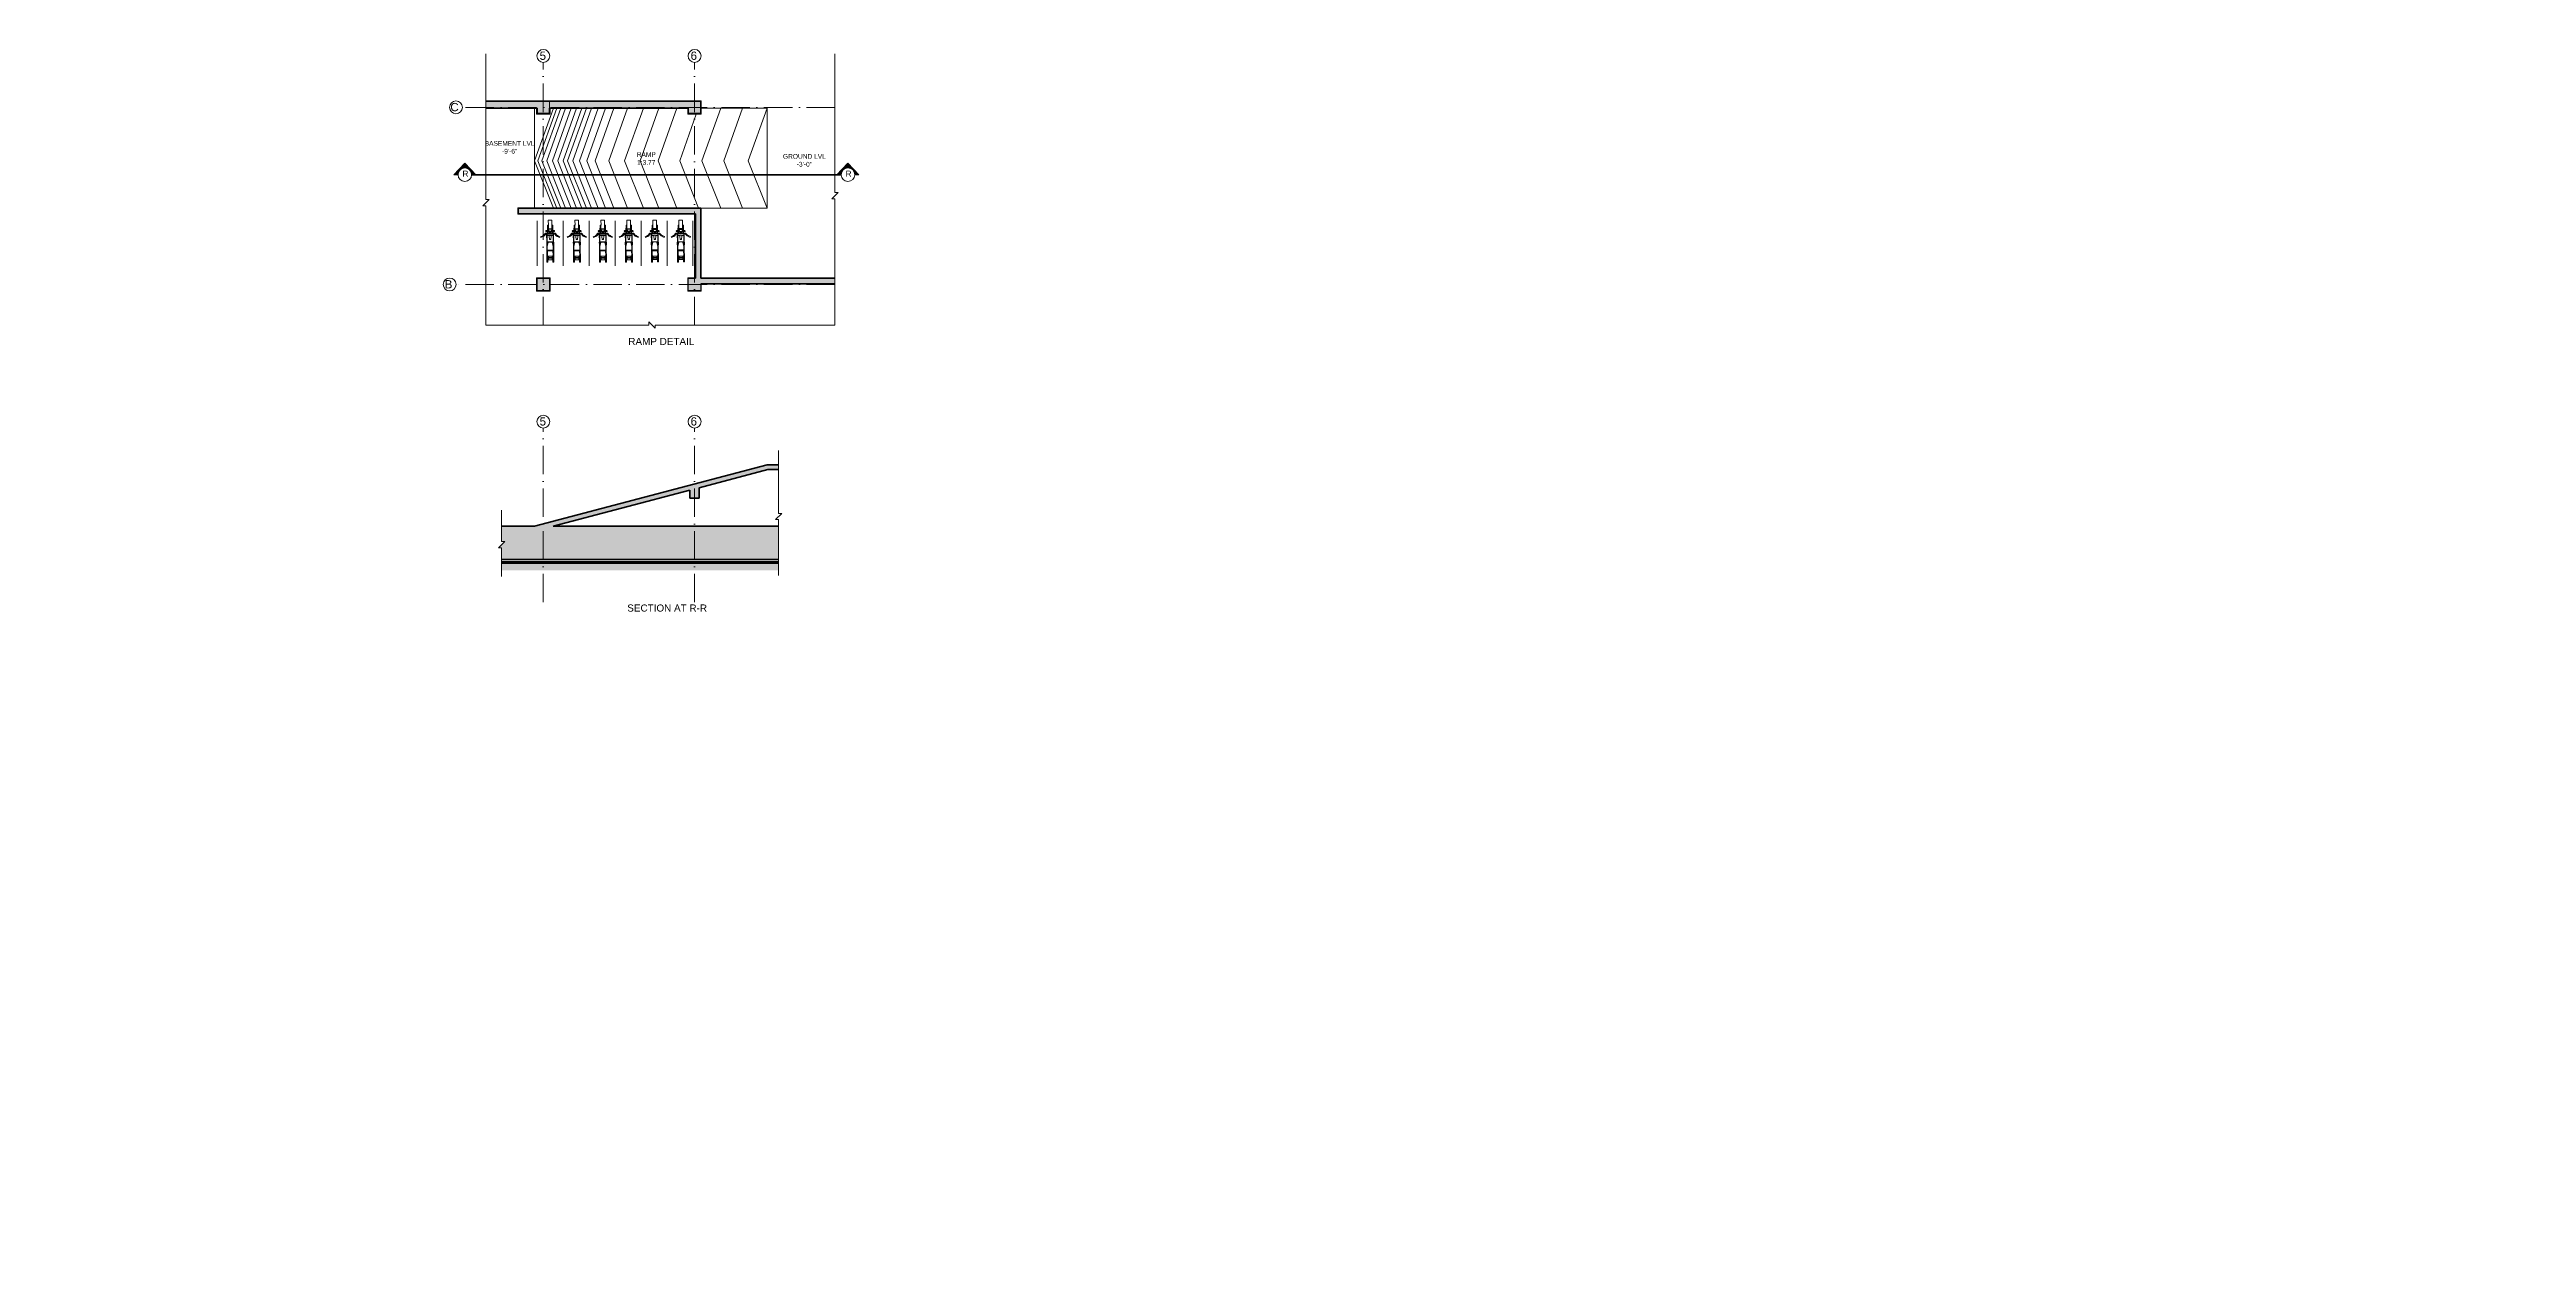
# Model space of a CAD drawing. Header units: inches. Extents: x 10755 to 33653, y -10992 to 10708.
# Drawn here: x 20806 to 23950, y 6093 to 7619 of the extents above; entities that cross this region are included whole.
import ezdxf

# ---------------------------------------------------------------- set-up
doc = ezdxf.new("R2010")
doc.units = ezdxf.units.IN
doc.header["$MEASUREMENT"] = 0
doc.linetypes.add('ACAD_ISO10W100', pattern=[18, 12, -3, 0, -3])
doc.linetypes.add('HIDDEN', pattern=[0.375, 0.25, -0.125])
for name, color, linetype, lineweight in [('beam in plan', 241, 'HIDDEN', 20), ('centerline', 9, 'ACAD_ISO10W100', 5), ('dim', 6, 'Continuous', 13), ('HACTH', 253, 'Continuous', 5), ('hatch', 33, 'Continuous', 5), ('hatch- rcc', 252, 'Continuous', 5), ('hatch1', 9, 'Continuous', 5), ('PLASTER', 50, 'Continuous', 9), ('Section line-1-8', 172, 'Continuous', 35), ('Section text-1-8', 6, 'Continuous', 18), ('txt', 7, 'Continuous', 15), ('VEHICLES', 34, 'Continuous', 5), ('wall', 1, 'Continuous', 35)]:
    doc.layers.add(name, color=color, linetype=linetype, lineweight=lineweight)
doc.layers.add('T-TEXT', color=230, linetype='Continuous')
doc.styles.add('arial', font='arial.ttf')
doc.styles.get("Standard").update_dxf_attribs({"font": 'arial.ttf'})
doc.styles.add('suren', font='times.ttf', dxfattribs={"height": 4})
doc.dimstyles.new('S8', dxfattribs={"dimscale": 8, "dimtxt": 1, "dimasz": 0.5, "dimexe": 0.5, "dimexo": 0.5, "dimgap": 0.25, "dimtad": 1, "dimzin": 3, "dimdsep": 46, "dimlunit": 4, "dimtxsty": 'Standard', "dimblk": 'ARCHTICK', "dimcen": 0, "dimclrd": 256, "dimclre": 256, "dimclrt": 6, "dimadec": 0, "dimazin": 0, "dimtfac": 0.5, "dimtix": 1, "dimtmove": 1, "dimatfit": 3, "dimfxl": 0.5, "dimfxlon": 1, "dimfrac": 1, "dimtolj": 1, "dimtzin": 0, "dimarcsym": 1})

# ---------------------------------------------------------------- blocks, each defined once
blk = doc.blocks.new('FADFEEEE')
at = {"layer": 'VEHICLES', "extrusion": (0.000699177, 0.000510352, 1)}
for p, q in [((6524.9, 701.3, 0), (6523.2, 696.7, 0)), ((6526.3, 701.1, 0), (6524.6, 696.7, 0)), ((6524.8, 701.9, 0), (6524.9, 702.2, 0)), ((6524.9, 701.7, 0), (6524.8, 701.9, 0)), ((6524.9, 706.4, 0), (6525.2, 706.4, 0)), ((6524.9, 706.4, 0), (6524.9, 702.2, 0)), ((6524.9, 702.2, 0), (6525.3, 704, 0)), ((6525, 701.3, 0), (6524.9, 701.7, 0)), ((6524.9, 701.7, 0), (6524.9, 701.3, 0)), ((6524.9, 701.3, 0), (6525, 701.3, 0)), ((6525, 701.2, 0), (6525.1, 701.3, 0)), ((6525, 701.2, 0), (6525, 701.3, 0)), ((6525.1, 701.3, 0), (6525.8, 704.6, 0)), ((6525.1, 701.3, 0), (6525.2, 701.2, 0)), ((6525.2, 706.4, 0), (6526.2, 706.4, 0)), ((6525.2, 701.2, 0), (6526.3, 701.1, 0)), ((6525.8, 704.6, 0), (6525.3, 704, 0)), ((6525.6, 701.3, 0), (6525.4, 702.8, 0)), ((6526.2, 706.4, 0), (6526.3, 701.1, 0))]:
    blk.add_line(p, q, dxfattribs=at)
at = {"layer": 'VEHICLES', "extrusion": (0.001007, -0.000112319, 0.999999)}
for p, q in [((6537.4, 701.1, 0), (6525.3, 695.3, 0)), ((6527.9, 695.5, 0), (6537.3, 700.1, 0)), ((6537.3, 700.1, 0), (6537.4, 700.1, 0)), ((6537.3, 700.1, 0), (6541.5, 691.3, 0)), ((6541.3, 703.1, 0), (6537.4, 701.2, 0)), ((6537.4, 701.2, 0), (6537.4, 701.1, 0)), ((6537.4, 701.1, 0), (6537.4, 700.1, 0)), ((6537.7, 700.3, 0), (6537.4, 700.1, 0)), ((6537.7, 700.3, 0), (6538.3, 699, 0)), ((6538.3, 699, 0), (6538.8, 699.4, 0)), ((6538.3, 699, 0), (6538.4, 698.9, 0)), ((6539, 699.2, 0), (6538.4, 698.9, 0)), ((6538.4, 698.9, 0), (6541.3, 692.9, 0)), ((6538.8, 699.4, 0), (6541.6, 701.6, 0)), ((6538.8, 700.3, 0), (6541.6, 701.6, 0)), ((6538.8, 700.3, 0), (6538.8, 700.6, 0)), ((6538.8, 699.5, 0), (6538.8, 700.3, 0)), ((6538.8, 699.4, 0), (6538.8, 699.5, 0)), ((6544.3, 703.5, 0), (6539, 699.2, 0)), ((6541.5, 703.1, 0), (6541.3, 703.1, 0)), ((6567, 715.7, -0.1), (6541.5, 703.1, 0)), ((6541.7, 703.1, 0), (6541.5, 703.1, 0)), ((6541.5, 703.1, 0), (6541.5, 703.1, 0)), ((6541.6, 701.6, 0), (6542.2, 702.1, 0)), ((6542.2, 702.1, 0), (6543.4, 703, 0)), ((6544.3, 703.5, 0), (6543.4, 703, 0)), ((6549.5, 706, -0.1), (6544.3, 703.5, 0)), ((6572.2, 705, -0.1), (6546.6, 692.8, -0.1)), ((6553.8, 697.3, -0.1), (6548.6, 694.7, -0.1)), ((6550.5, 706.5, -0.1), (6549.5, 706, -0.1)), ((6549.5, 706, -0.1), (6553.8, 697.3, -0.1)), ((6551, 706.3, -0.1), (6550.2, 705.9, -0.1)), ((6550.5, 706.5, -0.1), (6550.7, 706.2, -0.1)), ((6550.7, 706.2, -0.1), (6558, 710.1, -0.1)), ((6550.7, 706.2, -0.1), (6550.7, 706.2, -0.1)), ((6558, 710.1, -0.1), (6551, 706.3, -0.1)), ((6551, 706.3, -0.1), (6554.9, 698.2, -0.1)), ((6554.8, 697.7, -0.1), (6553.8, 697.3, -0.1)), ((6554.9, 698.2, -0.1), (6554.1, 697.8, -0.1)), ((6554.6, 698, -0.1), (6562.2, 701.4, -0.1)), ((6554.6, 698.1, -0.1), (6554.6, 698, -0.1)), ((6554.6, 698, -0.1), (6554.8, 697.7, -0.1)), ((6562.2, 701.4, -0.1), (6554.9, 698.2, -0.1)), ((6558.7, 709.8, -0.1), (6558, 710.1, -0.1)), ((6558.7, 709.8, -0.1), (6567.8, 714.1, -0.1)), ((6559.2, 709.7, -0.1), (6558.7, 709.8, -0.1)), ((6559.2, 709.7, -0.1), (6559.6, 708.9, -0.1)), ((6561.7, 709.9, -0.1), (6559.6, 708.9, -0.1)), ((6559.6, 708.9, -0.1), (6562.3, 703.4, -0.1)), ((6561.2, 711, -0.1), (6561.7, 711.2, -0.1)), ((6561.5, 711.1, -0.1), (6561.2, 711, -0.1)), ((6561.7, 709.9, -0.1), (6561.2, 711, -0.1)), ((6562, 711.4, -0.1), (6561.5, 711.1, -0.1)), ((6561.7, 711.2, -0.1), (6562, 711.4, -0.1)), ((6564.3, 704.4, -0.1), (6561.7, 709.9, -0.1)), ((6562.5, 710.3, -0.1), (6562, 711.4, -0.1)), ((6562.9, 709.6, -0.1), (6562.2, 711.1, -0.1)), ((6562.2, 701.4, -0.1), (6562.4, 702.1, -0.1)), ((6564.3, 704.4, -0.1), (6562.3, 703.4, -0.1)), ((6562.3, 703.4, -0.1), (6562.6, 702.6, -0.1)), ((6562.4, 702.1, -0.1), (6564.9, 703.3, -0.1)), ((6562.4, 702.1, -0.1), (6562.6, 702.6, -0.1)), ((6562.5, 710.3, -0.1), (6564.8, 711.4, -0.1)), ((6565.2, 704.8, -0.1), (6562.5, 710.3, -0.1)), ((6563.4, 708.6, -0.1), (6564.4, 706.5, -0.1)), ((6564.9, 703.3, -0.1), (6564.3, 704.4, -0.1)), ((6567.4, 705.9, -0.1), (6564.8, 711.4, -0.1)), ((6565.6, 704.1, -0.1), (6564.9, 705.6, -0.1)), ((6564.9, 703.2, -0.1), (6564.9, 703.3, -0.1)), ((6565.2, 703.3, -0.1), (6564.9, 703.2, -0.1)), ((6565.2, 704.8, -0.1), (6567.4, 705.9, -0.1)), ((6565.7, 703.7, -0.1), (6565.2, 704.8, -0.1)), ((6565.8, 703.6, -0.1), (6565.2, 703.3, -0.1)), ((6565.7, 703.7, -0.1), (6571.4, 706.5, -0.1)), ((6565.8, 703.6, -0.1), (6565.7, 703.7, -0.1)), ((6567, 715.7, -0.1), (6567.8, 714.1, -0.1)), ((6572.2, 705, -0.1), (6571.4, 706.5, -0.1)), ((6513.5, 686.3, 0), (6506, 682.7, 0)), ((6506.3, 682.2, 0), (6506, 682.7, 0)), ((6506.1, 682.1, 0), (6506.3, 682.2, 0)), ((6506.1, 682.1, 0), (6508.1, 678, 0)), ((6508.3, 678.1, 0), (6506.3, 682.2, 0)), ((6508.3, 678.1, 0), (6508.1, 678, 0)), ((6508.5, 677.6, 0), (6508.3, 678.1, 0)), ((6508.5, 677.6, 0), (6516, 681.2, 0)), ((6512.7, 687.7, 0), (6521.2, 692, 0)), ((6512.7, 687.7, 0), (6512.9, 687.1, 0)), ((6512.9, 687.1, 0), (6513.1, 687.2, 0)), ((6513.1, 687.2, 0), (6514, 687.6, 0)), ((6513.1, 687.2, 0), (6513.6, 687.5, 0)), ((6513.5, 686.3, 0), (6513.1, 687.2, 0)), ((6514.4, 686.8, 0), (6513.5, 686.3, 0)), ((6514, 687.6, 0), (6521.6, 691.2, 0)), ((6514.4, 686.8, 0), (6514, 687.6, 0)), ((6521.9, 690.4, 0), (6514.4, 686.8, 0)), ((6516.9, 681.6, 0), (6516, 681.2, 0)), ((6516.5, 680.2, 0), (6516, 681.2, 0)), ((6516.3, 680.2, 0), (6516.5, 680.2, 0)), ((6516.3, 680.2, 0), (6516.6, 679.6, 0)), ((6516.5, 680.2, 0), (6517.3, 680.6, 0)), ((6516.6, 679.6, 0), (6525.2, 683.6, 0)), ((6524.4, 685.3, 0), (6516.9, 681.6, 0)), ((6517.3, 680.6, 0), (6516.9, 681.6, 0)), ((6517.3, 680.6, 0), (6524.8, 684.4, 0)), ((6518.6, 688.8, 0), (6520.1, 689.5, 0)), ((6521, 683.6, 0), (6518.6, 688.8, 0)), ((6519.6, 693.9, 0), (6520.1, 694.2, 0)), ((6520.5, 691.9, 0), (6519.6, 693.9, 0)), ((6520, 694.4, 0), (6520.5, 694.7, 0)), ((6520.3, 694.6, 0), (6520, 694.4, 0)), ((6520.1, 694.2, 0), (6520, 694.4, 0)), ((6520.1, 694.2, 0), (6520.2, 694.2, 0)), ((6520.1, 689.5, 0), (6522.2, 689.9, 0)), ((6520.1, 689.5, 0), (6522.6, 684.4, 0)), ((6520.2, 694.2, 0), (6521.1, 694.4, 0)), ((6520.2, 694.2, 0), (6521.1, 692.2, 0)), ((6520.9, 694.8, 0), (6520.3, 694.6, 0)), ((6520.5, 694.7, 0), (6520.9, 694.8, 0)), ((6520.5, 691.9, 0), (6521.1, 692.2, 0)), ((6521.1, 694.4, 0), (6520.9, 694.8, 0)), ((6521, 683.6, 0), (6522.6, 684.4, 0)), ((6521.1, 694.4, 0), (6521.4, 694.4, 0)), ((6521.1, 692.2, 0), (6521.8, 692.8, 0)), ((6521.1, 692.2, 0), (6521.1, 692.2, 0)), ((6521.2, 692, 0), (6521.1, 692.2, 0)), ((6521.2, 692, 0), (6522, 692.4, 0)), ((6521.4, 694.4, 0), (6522, 693, 0)), ((6521.6, 691.2, 0), (6522.4, 691.6, 0)), ((6521.9, 690.4, 0), (6521.6, 691.2, 0)), ((6521.8, 692.8, 0), (6522, 693, 0)), ((6522, 692.4, 0), (6521.8, 692.8, 0)), ((6522.2, 689.9, 0), (6521.9, 690.4, 0)), ((6522, 692.4, 0), (6522.2, 692.5, 0)), ((6523.5, 693.1, 0), (6522.2, 692.5, 0)), ((6522.2, 692.5, 0), (6522.6, 691.7, 0)), ((6522.2, 689.9, 0), (6523.2, 690.1, 0)), ((6522.4, 691.6, 0), (6522.6, 691.7, 0)), ((6523.2, 690.1, 0), (6522.4, 691.6, 0)), ((6522.6, 691.7, 0), (6523.9, 692.3, 0)), ((6522.6, 684.4, 0), (6524.2, 685.8, 0)), ((6524.5, 693.9, 0), (6523.2, 696.8, 0)), ((6523.2, 696.8, 0), (6523.5, 696.7, 0)), ((6523.2, 690.1, 0), (6524.9, 686.5, 0)), ((6523.2, 690.1, 0), (6523.2, 690.1, 0)), ((6523.5, 696.7, 0), (6524.6, 696.7, 0)), ((6523.9, 692.3, 0), (6523.5, 693.1, 0)), ((6525.9, 691, 0), (6523.5, 689.8, 0)), ((6523.5, 689.8, 0), (6524.4, 690.2, 0)), ((6524.9, 686.9, 0), (6523.5, 689.8, 0)), ((6524.2, 685.8, 0), (6524.9, 686.4, 0)), ((6524.4, 685.3, 0), (6524.2, 685.8, 0)), ((6524.4, 690.2, 0), (6526, 691, 0)), ((6525.8, 687.3, 0), (6524.4, 690.2, 0)), ((6524.8, 684.4, 0), (6524.4, 685.3, 0)), ((6526, 691, 0), (6524.5, 693.9, 0)), ((6524.5, 693.9, 0), (6525.9, 691, 0)), ((6524.5, 693.9, 0), (6524.5, 693.9, 0)), ((6525.3, 695.3, 0), (6524.6, 696.7, 0)), ((6524.7, 683.3, 0), (6525.2, 683.5, 0)), ((6525.7, 681.3, 0), (6524.7, 683.3, 0)), ((6524.8, 684.4, 0), (6525.7, 684.8, 0)), ((6524.9, 686.9, 0), (6525.8, 687.3, 0)), ((6524.9, 686.4, 0), (6524.9, 686.5, 0)), ((6525.7, 684.8, 0), (6524.9, 686.4, 0)), ((6525.2, 683.6, 0), (6526.1, 684, 0)), ((6525.2, 683.5, 0), (6525.3, 683.6, 0)), ((6525.2, 683.5, 0), (6525.2, 683.6, 0)), ((6525.7, 694.5, 0), (6525.3, 695.3, 0)), ((6525.3, 683.6, 0), (6526.2, 683.7, 0)), ((6525.3, 683.6, 0), (6526.3, 681.6, 0)), ((6525.7, 694.5, 0), (6527.9, 695.5, 0)), ((6530, 685.7, 0), (6525.7, 694.5, 0)), ((6525.7, 684.8, 0), (6525.9, 685, 0)), ((6525.7, 681.3, 0), (6526.2, 681.5, 0)), ((6525.8, 687.3, 0), (6527.3, 688.1, 0)), ((6525.9, 691, 0), (6525.9, 691, 0)), ((6527.1, 685.6, 0), (6525.9, 685, 0)), ((6525.9, 685, 0), (6526.3, 684.1, 0)), ((6526, 691, 0), (6526, 691, 0)), ((6526.5, 689.8, 0), (6526, 691, 0)), ((6526.5, 689.8, 0), (6526.1, 689.6, 0)), ((6526.1, 689.6, 0), (6526.4, 689, 0)), ((6526.1, 684, 0), (6526.3, 684.1, 0)), ((6526.2, 683.7, 0), (6526.1, 684, 0)), ((6526.2, 683.7, 0), (6526.5, 683.8, 0)), ((6526.2, 681.5, 0), (6526.3, 681.6, 0)), ((6526.4, 681.1, 0), (6526.2, 681.5, 0)), ((6526.3, 684.1, 0), (6527.6, 684.7, 0)), ((6526.3, 681.6, 0), (6527, 682.2, 0)), ((6526.4, 689, 0), (6526.8, 689.2, 0)), ((6526.7, 681.3, 0), (6526.4, 681.1, 0)), ((6526.8, 689.2, 0), (6526.5, 689.8, 0)), ((6526.5, 683.8, 0), (6527.2, 682.4, 0)), ((6527.3, 681.5, 0), (6526.7, 681.3, 0)), ((6527.4, 688.1, 0), (6526.8, 689.2, 0)), ((6527, 682.2, 0), (6527.2, 682.4, 0)), ((6527.3, 681.5, 0), (6527, 682.2, 0)), ((6527.6, 684.7, 0), (6527.1, 685.6, 0)), ((6527.3, 688.1, 0), (6527.4, 688.1, 0)), ((6527.3, 688.1, 0), (6528.7, 685.1, 0)), ((6528.8, 685.1, 0), (6527.4, 688.1, 0)), ((6527.9, 695.5, 0), (6529.4, 692.4, 0)), ((6528.7, 685.1, 0), (6528.8, 685.1, 0)), ((6530.2, 682.3, 0), (6528.8, 685.1, 0)), ((6530.5, 693.3, 0), (6529.7, 692.4, 0)), ((6529.7, 692.4, 0), (6529.8, 691.1, 0)), ((6529.8, 691.1, 0), (6530.8, 690.1, 0)), ((6530, 693, 0), (6530.5, 693.3, 0)), ((6532.2, 686.8, 0), (6530, 685.7, 0)), ((6530.4, 684.9, 0), (6530, 685.7, 0)), ((6530.2, 682.3, 0), (6530.3, 682.6, 0)), ((6534.9, 680.9, 0), (6530.2, 682.3, 0)), ((6530.3, 682.6, 0), (6531, 683.5, 0)), ((6542.4, 690.8, 0), (6530.4, 684.9, 0)), ((6531, 683.5, 0), (6530.4, 684.9, 0)), ((6530.5, 693.3, 0), (6535.6, 694.9, 0)), ((6530.7, 689.8, 0), (6532.2, 686.8, 0)), ((6530.8, 690.1, 0), (6532, 690.2, 0)), ((6535.5, 682.1, 0), (6531, 683.5, 0)), ((6531.5, 689.8, 0), (6532, 690.2, 0)), ((6536.6, 693, 0), (6532, 690.2, 0)), ((6533.6, 687.5, 0), (6532.2, 686.8, 0)), ((6533.6, 687.5, 0), (6541.5, 691.3, 0)), ((6534.8, 681.1, 0), (6534.9, 681.1, 0)), ((6534.8, 681.1, 0), (6534.9, 681, 0)), ((6534.9, 681.1, 0), (6535, 681.2, 0)), ((6534.9, 681.1, 0), (6538, 679.6, 0)), ((6534.9, 681, 0), (6535.2, 680.6, 0)), ((6534.9, 680.9, 0), (6534.9, 681, 0)), ((6535.2, 680.6, 0), (6534.9, 680.9, 0)), ((6535, 681.2, 0), (6535.5, 682.1, 0)), ((6535.2, 680.6, 0), (6535.3, 680.5, 0)), ((6535.3, 681.5, 0), (6536.3, 680.4, 0)), ((6535.3, 680.5, 0), (6535.5, 680.4, 0)), ((6539.7, 678.9, 0), (6535.5, 682.1, 0)), ((6535.5, 680.4, 0), (6537.2, 679.6, 0)), ((6538.8, 677.8, 0), (6535.5, 680.4, 0)), ((6535.6, 694.9, 0), (6536.6, 693, 0)), ((6538, 679.6, 0), (6537.2, 679.6, 0)), ((6538.8, 677.8, 0), (6539.1, 678, 0)), ((6539.1, 678, 0), (6539.7, 678.9, 0)), ((6541.9, 693.2, 0), (6541.3, 692.9, 0)), ((6541.3, 692.8, 0), (6542, 693, 0)), ((6541.3, 692.9, 0), (6541.3, 692.8, 0)), ((6541.3, 692.8, 0), (6541.9, 691.5, 0)), ((6541.5, 691.3, 0), (6541.7, 691.4, 0)), ((6541.9, 691.5, 0), (6541.7, 691.4, 0)), ((6542.4, 690.8, 0), (6541.7, 691.4, 0)), ((6548.6, 694.7, -0.1), (6541.9, 693.2, 0)), ((6542, 693, 0), (6542.9, 693.2, 0)), ((6542, 693, 0), (6542, 692.9, 0)), ((6542, 692.9, 0), (6542.1, 692.8, 0)), ((6542.9, 693.2, 0), (6542.1, 692.8, 0)), ((6542.1, 692.8, 0), (6542.6, 692.4, 0)), ((6542.5, 690.7, 0), (6542.4, 690.8, 0)), ((6546.4, 692.6, -0.1), (6542.5, 690.7, 0)), ((6542.6, 692.4, 0), (6545.5, 693.8, -0.1)), ((6542.6, 692.4, 0), (6542.9, 692.2, 0)), ((6542.9, 693.2, 0), (6545.5, 693.8, -0.1)), ((6542.9, 693.2, 0), (6542.9, 693.2, 0)), ((6545.5, 693.8, -0.1), (6546.1, 693.9, -0.1)), ((6546.1, 693.9, -0.1), (6547.6, 694.3, -0.1)), ((6546.6, 692.8, -0.1), (6546.4, 692.6, -0.1)), ((6546.7, 692.9, -0.1), (6546.6, 692.8, -0.1)), ((6546.6, 692.8, -0.1), (6546.6, 692.8, -0.1)), ((6548.6, 694.7, -0.1), (6547.6, 694.3, -0.1))]:
    blk.add_line(p, q, dxfattribs=at)
blk = doc.blocks.new('A$C5670227E')
at = {"layer": 'hatch- rcc'}
h = blk.add_hatch(dxfattribs=at)
h.set_pattern_fill('AR-CONC', color=256, style=0)
h.set_pattern_definition([(50, (-28043.7283, -6403.9473), (7.1726018, -0.6275213), [0.75, -8.25]), (355, (-28043.728, -6403.947), (-1.3875133, 7.5219213), [0.6, -6.6]), (100.451444, (-28043.1306, -6403.9996), (5.7850885, 6.8943999), [0.637402, -7.0114211]), (46.1842, (-28043.728, -6401.947), (10.6724133, -1.6551928), [1.125, -12.375]), (96.635635, (-28042.839, -6402.085), (9.3466195, 9.741186), [0.9561034, -10.5171376]), (351.184164, (-28043.728, -6401.947), (9.3466195, 9.741186), [0.9, -9.9]), (21, (-28042.7283, -6402.4473), (5.9690705, -4.0261889), [0.75, -8.25]), (326, (-28042.728, -6402.447), (2.4331533, 7.2515005), [0.6, -6.6]), (71.451445, (-28042.231, -6402.783), (8.4022238, 3.2253115), [0.6374019, -7.0114211]), (37.5, (-28043.7283, -6403.9473), (0.12159855, 3.32893854), [0, -6.52, 0, -6.7, 0, -6.625]), (7.5, (-28043.7283, -6403.9473), (2.63069537, 3.9441171), [0, -3.82, 0, -6.37, 0, -2.525]), (327.5, (-28045.9583, -6403.9473), (5.33822436, -0.22554872), [0, -2.5, 0, -7.8, 0, -10.35]), (317.5, (-28046.9583, -6403.9473), (5.8318617, 1.0010498), [0, -3.25, 0, -5.18, 0, -7.35])])
h.paths.add_polyline_path([(135.1, 663.4), (311.1, 663.4), (311.1, 656.4), (327.1, 656.4), (327.1, 672.4), (54.2, 672.4), (54.2, 663.4), (119.1, 663.4), (119.1, 656.4), (135.1, 656.4)])
h.paths.add_polyline_path([(497.3, 447.4), (327.1, 447.4), (327.1, 536.4), (95.1, 536.4), (95.1, 529.4), (320.1, 529.4), (320.1, 447.4), (311.1, 447.4), (311.1, 431.4), (327.1, 431.4), (327.1, 440.4), (497.3, 440.4)])
h.paths.add_polyline_path([(135.1, 447.4), (119.1, 447.4), (119.1, 431.4), (135.1, 431.4)], flags=17)
h = blk.add_hatch(dxfattribs=at)
h.set_pattern_fill('AR-CONC', color=256, style=0)
h.set_pattern_definition([(50, (-28043.7283, -6031.5933), (7.1726018, -0.6275213), [0.75, -8.25]), (355, (-28043.728, -6031.593), (-1.3875133, 7.5219213), [0.6, -6.6]), (100.451444, (-28043.1306, -6031.6456), (5.7850885, 6.8943999), [0.637402, -7.0114211]), (46.1842, (-28043.728, -6029.593), (10.6724133, -1.6551928), [1.125, -12.375]), (96.635635, (-28042.839, -6029.731), (9.3466195, 9.741186), [0.9561034, -10.5171376]), (351.184164, (-28043.728, -6029.593), (9.3466195, 9.741186), [0.9, -9.9]), (21, (-28042.7283, -6030.0933), (5.9690705, -4.0261889), [0.75, -8.25]), (326, (-28042.728, -6030.093), (2.4331533, 7.2515005), [0.6, -6.6]), (71.451445, (-28042.231, -6030.429), (8.4022238, 3.2253115), [0.6374019, -7.0114211]), (37.5, (-28043.7283, -6031.5933), (0.12159855, 3.32893854), [0, -6.52, 0, -6.7, 0, -6.625]), (7.5, (-28043.7283, -6031.5933), (2.63069537, 3.9441171), [0, -3.82, 0, -6.37, 0, -2.525]), (327.5, (-28045.9583, -6031.5933), (5.33822436, -0.22554872), [0, -2.5, 0, -7.8, 0, -10.35]), (317.5, (-28046.9583, -6031.5933), (5.8318617, 1.0010498), [0, -3.25, 0, -5.18, 0, -7.35])])
h.paths.add_polyline_path([(425.7, 90.5), (425.7, 132.5), (139.6, 132.5), (313.1, 178.4), (313.1, 168.2), (325.1, 168.2), (325.1, 181.5), (411.9, 204.5), (425.7, 204.5), (425.7, 210.5), (411.1, 210.5), (116.1, 132.5), (74.1, 132.5), (74.1, 113.2), (78.1, 113.2), (70.1, 105.2), (74.1, 105.2), (74.1, 90.5)])
h = blk.add_hatch(dxfattribs=at)
h.set_pattern_fill('EARTH', color=256, scale=15)
h.set_pattern_definition([(0, (-28043.7283, -6031.5933), (3.75, 3.75), [3.75, -3.75]), (0, (-28043.7283, -6030.187), (3.75, 3.75), [3.75, -3.75]), (0, (-28043.7283, -6028.781), (3.75, 3.75), [3.75, -3.75]), (90, (-28043.2596, -6028.312), (-3.75, 3.75), [3.75, -3.75]), (90, (-28041.8533, -6028.312), (-3.75, 3.75), [3.75, -3.75]), (90, (-28040.447, -6028.312), (-3.75, 3.75), [3.75, -3.75])])
h.paths.add_polyline_path([(74.1, 85.5), (425.7, 85.5), (425.7, 76.4), (74.1, 76.4)])
at = {"layer": 'Section text-1-8'}
for points in [[(13.4, 578.9), (18.9, 578.9, -0.414214), (27.5, 587.5, -0.414214), (36.1, 578.9), (41.3, 578.9), (27.5, 593.6)], [(499.7, 578.9), (505.2, 578.9, -0.414214), (513.8, 587.5, -0.414214), (522.4, 578.9), (527.6, 578.9), (513.8, 593.6)]]:
    blk.add_hatch(color=256, dxfattribs=at).paths.add_polyline_path(points)
at = {"layer": 'centerline', "ltscale": 3}
for p, q in [((127.1, 388), (127.1, 721.5)), ((319.1, 388), (319.1, 721.5)), ((497.3, 664.4), (24.4, 664.4)), ((497.3, 439.4), (16.4, 439.4)), ((127.1, 36.2), (127.1, 257.2)), ((319.1, 36.2), (319.1, 257.2))]:
    blk.add_line(p, q, dxfattribs=at)
at = {"layer": 'centerline', "linetype": 'Continuous'}
for centre in [(127.1, 729.7), (319.1, 729.7), (16.2, 664.4), (8.2, 439.5), (127.1, 265.4), (319.1, 265.4)]:
    blk.add_circle(centre, 8.18, dxfattribs=at)
at = {"layer": 'Defpoints'}
for points in [[(311.1, 663.4), (311.1, 656.4), (327.1, 656.4)], [(327.1, 440.4), (327.1, 431.4), (311.1, 431.4), (311.1, 447.4), (320.1, 447.4)]]:
    blk.add_lwpolyline(points, dxfattribs=at)
blk.add_lwpolyline([(119.1, 431.4), (119.1, 447.4), (135.1, 447.4), (135.1, 431.4)], close=True, dxfattribs=at)
at = {"layer": 'HACTH'}
blk.add_line((135.1, 656.4), (135.1, 672.4), dxfattribs=at)
at = {"layer": 'hatch'}
for points in [[(54.2, 388), (54.2, 539.5), (50.2, 539.5), (58.2, 547.5), (54.2, 547.5), (54.2, 732.3)], [(497.3, 388), (497.3, 548.2), (493.3, 548.2), (501.3, 556.2), (497.3, 556.2), (497.3, 732.3)], [(497.3, 388), (269.2, 388), (269.2, 384), (261.2, 392), (261.2, 388), (54.2, 388)], [(425.7, 70.1), (425.7, 140.9), (421.7, 140.9), (429.7, 148.9), (425.7, 148.9), (425.7, 228.9)], [(74.1, 68.8), (74.1, 105.2), (70.1, 105.2), (78.1, 113.2), (74.1, 113.2), (74.1, 152.8)]]:
    blk.add_lwpolyline(points, dxfattribs=at)
at = {"layer": 'hatch1', "linetype": 'Continuous', "ltscale": 30}
for p, q in [((116.1, 596.3), (139.9, 663.4)), ((116.1, 662.9), (116.1, 536.9)), ((120.3, 596.3), (144.1, 663.4)), ((125.4, 596.3), (149.2, 663.4)), ((131.6, 596.3), (155.4, 663.4)), ((138.8, 596.3), (162.6, 663.4)), ((145.4, 596.3), (169.2, 663.4)), ((152.3, 596.3), (176.1, 663.4)), ((158, 596.3), (181.8, 663.4)), ((164.5, 596.3), (188.3, 663.4)), ((172.9, 596.3), (196.7, 663.4)), ((182.2, 596.3), (206, 663.4)), ((192.9, 596.3), (216.7, 663.4)), ((210.2, 596.3), (234, 663.4)), ((230.3, 596.3), (254.1, 663.4)), ((249.9, 596.3), (273.7, 663.4)), ((272.8, 596.3), (296.6, 663.4)), ((411.1, 663.4), (327.1, 663.4)), ((328.5, 596.3), (352.3, 663.4)), ((356.2, 596.3), (380, 663.4)), ((387.3, 596.3), (411.1, 663.4)), ((411.1, 663.4), (411.1, 536.4)), ((300.2, 596.3), (321.3, 655.9)), ((116.1, 596.3), (139.9, 536.4)), ((120.3, 596.3), (144.1, 536.4)), ((125.4, 596.3), (149.2, 536.4)), ((131.6, 596.3), (155.4, 536.4)), ((138.8, 596.3), (162.6, 536.4)), ((145.4, 596.3), (169.2, 536.4)), ((152.3, 596.3), (176.1, 536.4)), ((158, 596.3), (181.8, 536.4)), ((164.5, 596.3), (188.3, 536.4)), ((172.9, 596.3), (196.7, 536.4)), ((182.2, 596.3), (206, 536.4)), ((192.9, 596.3), (216.7, 536.4)), ((210.2, 596.3), (234, 536.4)), ((230.3, 596.3), (254.1, 536.4)), ((249.9, 596.3), (273.7, 536.4)), ((272.8, 596.3), (296.6, 536.4)), ((300.2, 596.3), (324, 536.4)), ((328.5, 596.3), (352.3, 536.4)), ((356.2, 596.3), (380, 536.4)), ((387.3, 596.3), (411.1, 536.4)), ((327.1, 536.4), (411.1, 536.4))]:
    blk.add_line(p, q, dxfattribs=at)
at = {"layer": 'PLASTER'}
blk.add_line((327.1, 672.4), (327.6, 672.4), dxfattribs=at)
for points in [[(54.2, 662.9), (118.6, 662.9), (118.6, 655.9), (135.6, 655.9), (135.6, 662.9), (310.6, 662.9), (310.6, 655.9), (327.6, 655.9), (327.6, 672.4)], [(327.1, 536.9), (94.6, 536.9), (94.6, 528.9), (319.6, 528.9), (319.6, 447.9), (310.6, 447.9), (310.6, 430.9), (327.6, 430.9), (327.6, 439.9), (497.3, 439.9)]]:
    blk.add_lwpolyline(points, dxfattribs=at)
blk.add_lwpolyline([(118.6, 430.9), (118.6, 447.9), (135.6, 447.9), (135.6, 430.9)], close=True, dxfattribs=at)
at = {"layer": 'Section line-1-8', "linetype": 'Continuous'}
blk.add_line((505.2, 578.9), (36.1, 578.9), dxfattribs=at)
at = {"layer": 'Section text-1-8'}
for points in [[(36.1, 578.9), (41.3, 578.9), (27.5, 593.6), (13.4, 578.9), (18.9, 578.9)], [(522.4, 578.9), (527.6, 578.9), (513.8, 593.6), (499.7, 578.9), (505.2, 578.9)]]:
    blk.add_lwpolyline(points, dxfattribs=at)
for centre in [(27.5, 578.9), (513.8, 578.9)]:
    blk.add_circle(centre, 8.61, dxfattribs=at)
at = {"layer": 'VEHICLES'}
for p, q in [((119.1, 463.3), (119.1, 520.3)), ((152.1, 463.3), (152.1, 520.3)), ((185.1, 463.3), (185.1, 520.3)), ((218.1, 463.3), (218.1, 520.3)), ((251.1, 463.3), (251.1, 520.3)), ((284.1, 463.3), (284.1, 520.3)), ((317.1, 463.3), (317.1, 520.3))]:
    blk.add_line(p, q, dxfattribs=at)
at = {"layer": 'wall', "linetype": 'Continuous', "ltscale": 30}
for p, q in [((119.1, 663.4), (54.2, 663.4)), ((135.1, 663.4), (311.1, 663.4)), ((327.1, 536.4), (95.1, 536.4)), ((95.1, 529.4), (95.1, 536.4)), ((327.1, 447.4), (327.1, 536.4)), ((320.1, 529.4), (95.1, 529.4)), ((320.1, 447.4), (320.1, 529.4)), ((327.1, 447.4), (497.3, 447.4)), ((327.1, 440.4), (497.3, 440.4))]:
    blk.add_line(p, q, dxfattribs=at)
at = {"layer": 'wall'}
for p, q in [((116.1, 132.5), (411.1, 210.5)), ((325.1, 181.5), (411.9, 204.5)), ((411.1, 210.5), (425.7, 210.5)), ((411.9, 204.5), (425.7, 204.5)), ((139.6, 132.5), (313.1, 178.4)), ((313.1, 178.4), (313.1, 168.2)), ((313.1, 168.2), (325.1, 168.2)), ((325.1, 168.2), (325.1, 181.5)), ((74.1, 132.5), (116.1, 132.5)), ((139.6, 132.5), (425.7, 132.5)), ((74.1, 90.5), (425.7, 90.5)), ((74.1, 87.5), (425.7, 87.5)), ((74.1, 85.5), (425.7, 85.5))]:
    blk.add_line(p, q, dxfattribs=at)
at = {"layer": 'wall', "linetype": 'Continuous', "ltscale": 30}
for points in [[(311.1, 663.4), (311.1, 656.4), (327.1, 656.4), (327.1, 672.4), (54.2, 672.4)], [(119.1, 663.4), (119.1, 656.4), (135.1, 656.4), (135.1, 663.4)]]:
    blk.add_lwpolyline(points, dxfattribs=at)
at = {"layer": 'VEHICLES', "extrusion": (0.000199016, -0.000852848, -1), "xscale": 0.7666666666716617, "yscale": 0.7666666666716617, "rotation": 243.7295933396852}
for p, zscale in [((1604.9, 5225.5, -0.4), -0.7666667258285027), ((1571.1, 5225.5, -0.4), -0.7666667258285027), ((1538.1, 5225.5, -0.4), -0.7666667258285028), ((1505.1, 5225.5, -0.4), -0.7666667258285028), ((1472.1, 5225.6, -0.4), -0.7666667258285028), ((1439.1, 5225.6, -0.4), -0.7666667258285028)]:
    blk.add_blockref('FADFEEEE', p, dxfattribs=dict(at, zscale=zscale))
at = {"layer": 'Section text-1-8', "char_height": 7.59, "attachment_point": 7, "style": 'arial'}
for insert in [(24.4, 576.4), (510.7, 576.4)]:
    blk.add_mtext('R', dxfattribs=dict(at, insert=insert))
at = {"layer": 'T-TEXT', "ltscale": 100, "char_height": 10.5, "width": 9.708, "attachment_point": 3, "style": 'suren'}
for s, insert in [('{\\fArial|b0|i0|c0|p34;5}', (130.6, 735.2)), ('{\\fArial|b0|i0|c0|p34;6}', (322.2, 735.2)), ('{\\fArial|b0|i0|c0|p34;C}', (19.7, 670)), ('{\\fArial|b0|i0|c0|p34;B}', (11.7, 445)), ('{\\fArial|b0|i0|c0|p34;5}', (130.6, 270.9)), ('{\\fArial|b0|i0|c0|p34;6}', (322.2, 270.9))]:
    blk.add_mtext(s, dxfattribs=dict(at, insert=insert))
at = {"layer": 'txt', "linetype": 'Continuous', "width": 178.664, "attachment_point": 2, "style": 'arial'}
for s, insert, char_height in [('BASEMENT LVL\\P-9\'-6"', (84.4, 621.7), 6), ('RAMP\\P1:3.77', (257.8, 607.5), 6), ('GROUND LVL\\P-3\'-0"', (458.5, 605.2), 6), ('RAMP DETAIL', (276.9, 371.7), 9), ('SECTION AT R-R', (284.3, 33.2), 9)]:
    blk.add_mtext(s, dxfattribs=dict(at, insert=insert, char_height=char_height))
blk = doc.blocks.new('_ArchTick')
at = {"color": 0, "const_width": 0.15}
blk.add_lwpolyline([(-0.5, -0.5), (0.5, 0.5)], dxfattribs=at)
blk = doc.blocks.new('*D3622')
at = {"layer": 'Defpoints', "color": 0, "transparency": 16777216}
for p in [(10864.1, 6434.8), (31531.5, 6434.8), (31551.4, 6095.1)]:
    blk.add_point(p, dxfattribs=at)
at = {"layer": 'dim', "lineweight": -2, "transparency": 16777216}
for p, q in [((31527.5, 6434.8), (31535.5, 6434.8)), ((31531.5, 6095.1), (31531.5, 6434.8)), ((31535.5, 6095.1), (31527.5, 6095.1))]:
    blk.add_line(p, q, dxfattribs=at)
at = {"layer": 'dim', "lineweight": -2, "transparency": 16777216, "xscale": 4, "yscale": 4, "zscale": 4}
for p, rotation in [((31531.5, 6434.8), 90), ((31531.5, 6095.1), 270)]:
    blk.add_blockref('_ArchTick', p, dxfattribs=dict(at, rotation=rotation))
at = {"layer": 'dim', "color": 6, "transparency": 16777216, "insert": (31525.4, 6265), "char_height": 8, "attachment_point": 5, "rotation": 90}
blk.add_mtext('\\A1;28\'-3{\\H0.500000x;\\S3#4;}"', dxfattribs=at)
blk = doc.blocks.new('*D3627')
at = {"layer": 'Defpoints', "color": 0, "transparency": 16777216}
for p in [(31969.3, 7241.8), (11282, 6632.8), (31991.1, 6632.8)]:
    blk.add_point(p, dxfattribs=at)
at = {"layer": 'dim', "lineweight": -2, "transparency": 16777216}
for p, q in [((31987.1, 7241.8), (31995.1, 7241.8)), ((31991.1, 7241.8), (31991.1, 6632.8)), ((31987.1, 6632.8), (31995.1, 6632.8))]:
    blk.add_line(p, q, dxfattribs=at)
at = {"layer": 'dim', "lineweight": -2, "transparency": 16777216, "xscale": 4, "yscale": 4, "zscale": 4}
for p, rotation in [((31991.1, 7241.8), 90), ((31991.1, 6632.8), 270)]:
    blk.add_blockref('_ArchTick', p, dxfattribs=dict(at, rotation=rotation))
at = {"layer": 'dim', "color": 6, "transparency": 16777216, "insert": (31985.1, 6937.3), "char_height": 8, "attachment_point": 5, "rotation": 90}
blk.add_mtext('\\A1;50\'-9"', dxfattribs=at)

msp = doc.modelspace()

# ---------------------------------------------------------------- block references
at = {"layer": 'beam in plan'}
msp.add_blockref('A$C5670227E', (21305.383, 6881.192), dxfattribs=at)

# ---------------------------------------------------------------- dimensions: what is measured, and where the dimension line sits
at = {"layer": 'dim'}
for base, p1, p2, angle, picture, middle in [((31991.136, 6632.82), (31969.254, 7241.819), (11281.953, 6632.82), 90, '*D3627', (31985.051, 6937.319)), ((31531.53, 6434.819), (31551.386, 6095.11), (10864.084, 6434.819), 270, '*D3622', (31525.415, 6264.964))]:
    dim = msp.add_linear_dim(base=base, p1=p1, p2=p2, angle=angle, dimstyle='S8', dxfattribs=at)
    dim.commit()
    dim.dimension.update_dxf_attribs({"geometry": picture, "text_midpoint": middle})

doc.saveas('drawing.dxf')
